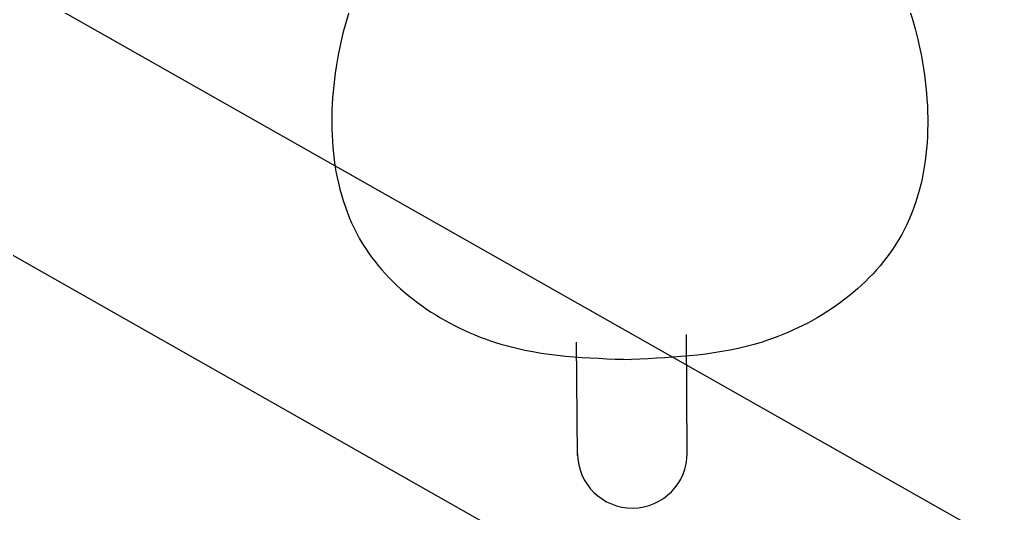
# Model space of a CAD drawing. Header units: metres. Extents: x 324293 to 653279, y 3585589 to 7191434.
# Drawn here: x 334383.781 to 334384.49, y 3600550.285 to 3600550.638 of the extents above; entities that cross this region are included whole.
import ezdxf

# ---------------------------------------------------------------- set-up
doc = ezdxf.new("R2010")
doc.units = ezdxf.units.M
doc.layers.add('Tir bargh', color=10, linetype='Continuous')

# ---------------------------------------------------------------- blocks, each defined once
blk = doc.blocks.new('E')
at = {"layer": 'Tir bargh'}
for p, q in [((0.96012, 5.01545), (-1.09158, 6.20022)), ((-1.14733, 6.16068), (0.89619, 4.97958)), ((0.84475, 5.0414), (0.84475, 5.07155)), ((0.87394, 5.04185), (0.87394, 5.0733))]:
    blk.add_line(p, q, dxfattribs=at)
blk.add_arc((0.85934, 5.04185), 0.01459, 180, 0, dxfattribs=at)
for points in [[(0.83625, 5.21717), (0.82278, 5.20949), (0.79789, 5.19237), (0.77782, 5.14779), (0.78014, 5.09588), (0.82074, 5.06829), (0.84762, 5.06724), (0.85934, 5.06678)], [(0.88243, 5.21717), (0.89591, 5.20949), (0.9208, 5.19237), (0.94086, 5.14779), (0.93854, 5.09588), (0.89794, 5.06829), (0.87106, 5.06724), (0.85934, 5.06678)]]:
    blk.add_open_spline(points, degree=3, knots=[0.28987, 0.28987, 0.28987, 0.28987, 0.908816, 1.521914, 2.211913, 2.829368, 3.306397, 3.306397, 3.306397, 3.306397], dxfattribs=at)
at = {"layer": 'Tir bargh', "invisible_edges": 15}
for points in [[(0.78874, 5.1604, -0.26509), (0.78599, 5.14958, -0.26419), (0.78264, 5.14958, -0.27996), (0.78552, 5.1604, -0.28027)], [(0.78552, 5.1604, -0.28027), (0.78264, 5.14958, -0.27996), (0.78264, 5.14958, -0.29609), (0.78552, 5.1604, -0.29578)], [(0.78552, 5.1604, -0.29578), (0.78264, 5.14958, -0.29609), (0.78599, 5.14958, -0.31186), (0.78874, 5.1604, -0.31096)], [(0.79505, 5.1604, -0.25091), (0.79255, 5.14958, -0.24946), (0.78599, 5.14958, -0.26419), (0.78874, 5.1604, -0.26509)], [(0.78874, 5.1604, -0.31096), (0.78599, 5.14958, -0.31186), (0.79255, 5.14958, -0.32659), (0.79505, 5.1604, -0.32514)], [(0.80418, 5.1604, -0.23835), (0.80202, 5.14958, -0.23642), (0.79255, 5.14958, -0.24946), (0.79505, 5.1604, -0.25091)], [(0.79505, 5.1604, -0.32514), (0.79255, 5.14958, -0.32659), (0.80202, 5.14958, -0.33963), (0.80418, 5.1604, -0.3377)], [(0.81571, 5.1604, -0.22797), (0.81401, 5.14958, -0.22563), (0.80202, 5.14958, -0.23642), (0.80418, 5.1604, -0.23835)], [(0.80418, 5.1604, -0.3377), (0.80202, 5.14958, -0.33963), (0.81401, 5.14958, -0.35042), (0.81571, 5.1604, -0.34808)], [(0.82915, 5.1604, -0.22021), (0.82797, 5.14958, -0.21756), (0.81401, 5.14958, -0.22563), (0.81571, 5.1604, -0.22797)], [(0.81571, 5.1604, -0.34808), (0.81401, 5.14958, -0.35042), (0.82797, 5.14958, -0.35849), (0.82915, 5.1604, -0.35584)], [(0.84391, 5.1604, -0.21541), (0.84331, 5.14958, -0.21258), (0.82797, 5.14958, -0.21756), (0.82915, 5.1604, -0.22021)], [(0.82915, 5.1604, -0.35584), (0.82797, 5.14958, -0.35849), (0.84331, 5.14958, -0.36347), (0.84391, 5.1604, -0.36064)], [(0.85934, 5.1604, -0.21379), (0.85934, 5.14958, -0.2109), (0.84331, 5.14958, -0.21258), (0.84391, 5.1604, -0.21541)], [(0.84391, 5.1604, -0.36064), (0.84331, 5.14958, -0.36347), (0.85934, 5.14958, -0.36515), (0.85934, 5.1604, -0.36226)], [(0.85934, 5.1604, -0.36226), (0.85934, 5.14958, -0.36515), (0.87538, 5.14958, -0.36347), (0.87478, 5.1604, -0.36064)], [(0.87478, 5.1604, -0.21541), (0.87538, 5.14958, -0.21258), (0.85934, 5.14958, -0.2109), (0.85934, 5.1604, -0.21379)], [(0.87478, 5.1604, -0.36064), (0.87538, 5.14958, -0.36347), (0.89071, 5.14958, -0.35849), (0.88954, 5.1604, -0.35584)], [(0.88954, 5.1604, -0.22021), (0.89071, 5.14958, -0.21756), (0.87538, 5.14958, -0.21258), (0.87478, 5.1604, -0.21541)], [(0.88954, 5.1604, -0.35584), (0.89071, 5.14958, -0.35849), (0.90468, 5.14958, -0.35042), (0.90298, 5.1604, -0.34808)], [(0.90298, 5.1604, -0.22797), (0.90468, 5.14958, -0.22563), (0.89071, 5.14958, -0.21756), (0.88954, 5.1604, -0.22021)], [(0.90298, 5.1604, -0.34808), (0.90468, 5.14958, -0.35042), (0.91666, 5.14958, -0.33963), (0.91451, 5.1604, -0.3377)], [(0.91451, 5.1604, -0.23835), (0.91666, 5.14958, -0.23642), (0.90468, 5.14958, -0.22563), (0.90298, 5.1604, -0.22797)], [(0.91451, 5.1604, -0.3377), (0.91666, 5.14958, -0.33963), (0.92614, 5.14958, -0.32659), (0.92363, 5.1604, -0.32514)], [(0.92363, 5.1604, -0.25091), (0.92614, 5.14958, -0.24946), (0.91666, 5.14958, -0.23642), (0.91451, 5.1604, -0.23835)], [(0.92363, 5.1604, -0.32514), (0.92614, 5.14958, -0.32659), (0.9327, 5.14958, -0.31186), (0.92994, 5.1604, -0.31096)], [(0.92994, 5.1604, -0.26509), (0.9327, 5.14958, -0.26419), (0.92614, 5.14958, -0.24946), (0.92363, 5.1604, -0.25091)], [(0.92994, 5.1604, -0.31096), (0.9327, 5.14958, -0.31186), (0.93605, 5.14958, -0.29609), (0.93317, 5.1604, -0.29578)], [(0.93317, 5.1604, -0.28027), (0.93605, 5.14958, -0.27996), (0.9327, 5.14958, -0.26419), (0.92994, 5.1604, -0.26509)], [(0.93317, 5.1604, -0.29578), (0.93605, 5.14958, -0.29609), (0.93605, 5.14958, -0.27996), (0.93317, 5.1604, -0.28027)], [(0.78599, 5.14958, -0.26419), (0.78438, 5.1385, -0.26367), (0.78095, 5.1385, -0.27979), (0.78264, 5.14958, -0.27996)], [(0.78264, 5.14958, -0.27996), (0.78095, 5.1385, -0.27979), (0.78095, 5.1385, -0.29626), (0.78264, 5.14958, -0.29609)], [(0.78264, 5.14958, -0.29609), (0.78095, 5.1385, -0.29626), (0.78438, 5.1385, -0.31238), (0.78599, 5.14958, -0.31186)], [(0.79255, 5.14958, -0.24946), (0.79108, 5.1385, -0.24861), (0.78438, 5.1385, -0.26367), (0.78599, 5.14958, -0.26419)], [(0.78599, 5.14958, -0.31186), (0.78438, 5.1385, -0.31238), (0.79108, 5.1385, -0.32744), (0.79255, 5.14958, -0.32659)], [(0.80202, 5.14958, -0.23642), (0.80077, 5.1385, -0.23528), (0.79108, 5.1385, -0.24861), (0.79255, 5.14958, -0.24946)], [(0.79255, 5.14958, -0.32659), (0.79108, 5.1385, -0.32744), (0.80077, 5.1385, -0.34077), (0.80202, 5.14958, -0.33963)], [(0.81401, 5.14958, -0.22563), (0.81301, 5.1385, -0.22426), (0.80077, 5.1385, -0.23528), (0.80202, 5.14958, -0.23642)], [(0.80202, 5.14958, -0.33963), (0.80077, 5.1385, -0.34077), (0.81301, 5.1385, -0.35179), (0.81401, 5.14958, -0.35042)], [(0.82797, 5.14958, -0.21756), (0.82728, 5.1385, -0.21602), (0.81301, 5.1385, -0.22426), (0.81401, 5.14958, -0.22563)], [(0.81401, 5.14958, -0.35042), (0.81301, 5.1385, -0.35179), (0.82728, 5.1385, -0.36003), (0.82797, 5.14958, -0.35849)], [(0.84331, 5.14958, -0.21258), (0.84295, 5.1385, -0.21092), (0.82728, 5.1385, -0.21602), (0.82797, 5.14958, -0.21756)], [(0.82797, 5.14958, -0.35849), (0.82728, 5.1385, -0.36003), (0.84295, 5.1385, -0.36512), (0.84331, 5.14958, -0.36347)], [(0.85934, 5.14958, -0.2109), (0.85934, 5.1385, -0.2092), (0.84295, 5.1385, -0.21092), (0.84331, 5.14958, -0.21258)], [(0.84331, 5.14958, -0.36347), (0.84295, 5.1385, -0.36512), (0.85934, 5.1385, -0.36685), (0.85934, 5.14958, -0.36515)], [(0.85934, 5.14958, -0.36515), (0.85934, 5.1385, -0.36685), (0.87573, 5.1385, -0.36512), (0.87538, 5.14958, -0.36347)], [(0.87538, 5.14958, -0.21258), (0.87573, 5.1385, -0.21092), (0.85934, 5.1385, -0.2092), (0.85934, 5.14958, -0.2109)], [(0.87538, 5.14958, -0.36347), (0.87573, 5.1385, -0.36512), (0.8914, 5.1385, -0.36003), (0.89071, 5.14958, -0.35849)], [(0.89071, 5.14958, -0.21756), (0.8914, 5.1385, -0.21602), (0.87573, 5.1385, -0.21092), (0.87538, 5.14958, -0.21258)], [(0.89071, 5.14958, -0.35849), (0.8914, 5.1385, -0.36003), (0.90567, 5.1385, -0.35179), (0.90468, 5.14958, -0.35042)], [(0.90468, 5.14958, -0.22563), (0.90567, 5.1385, -0.22426), (0.8914, 5.1385, -0.21602), (0.89071, 5.14958, -0.21756)], [(0.90468, 5.14958, -0.35042), (0.90567, 5.1385, -0.35179), (0.91792, 5.1385, -0.34077), (0.91666, 5.14958, -0.33963)], [(0.91666, 5.14958, -0.23642), (0.91792, 5.1385, -0.23528), (0.90567, 5.1385, -0.22426), (0.90468, 5.14958, -0.22563)], [(0.91666, 5.14958, -0.33963), (0.91792, 5.1385, -0.34077), (0.9276, 5.1385, -0.32744), (0.92614, 5.14958, -0.32659)], [(0.92614, 5.14958, -0.24946), (0.9276, 5.1385, -0.24861), (0.91792, 5.1385, -0.23528), (0.91666, 5.14958, -0.23642)], [(0.92614, 5.14958, -0.32659), (0.9276, 5.1385, -0.32744), (0.93431, 5.1385, -0.31238), (0.9327, 5.14958, -0.31186)], [(0.9327, 5.14958, -0.26419), (0.93431, 5.1385, -0.26367), (0.9276, 5.1385, -0.24861), (0.92614, 5.14958, -0.24946)], [(0.9327, 5.14958, -0.31186), (0.93431, 5.1385, -0.31238), (0.93773, 5.1385, -0.29626), (0.93605, 5.14958, -0.29609)], [(0.93605, 5.14958, -0.27996), (0.93773, 5.1385, -0.27979), (0.93431, 5.1385, -0.26367), (0.9327, 5.14958, -0.26419)], [(0.93605, 5.14958, -0.29609), (0.93773, 5.1385, -0.29626), (0.93773, 5.1385, -0.27979), (0.93605, 5.14958, -0.27996)], [(0.78438, 5.1385, -0.26367), (0.78403, 5.12731, -0.26355), (0.78059, 5.12731, -0.27975), (0.78095, 5.1385, -0.27979)], [(0.78095, 5.1385, -0.27979), (0.78059, 5.12731, -0.27975), (0.78059, 5.12731, -0.2963), (0.78095, 5.1385, -0.29626)], [(0.78095, 5.1385, -0.29626), (0.78059, 5.12731, -0.2963), (0.78403, 5.12731, -0.31249), (0.78438, 5.1385, -0.31238)], [(0.79108, 5.1385, -0.24861), (0.79077, 5.12731, -0.24843), (0.78403, 5.12731, -0.26355), (0.78438, 5.1385, -0.26367)], [(0.78438, 5.1385, -0.31238), (0.78403, 5.12731, -0.31249), (0.79077, 5.12731, -0.32762), (0.79108, 5.1385, -0.32744)], [(0.80077, 5.1385, -0.23528), (0.8005, 5.12731, -0.23504), (0.79077, 5.12731, -0.24843), (0.79108, 5.1385, -0.24861)], [(0.79108, 5.1385, -0.32744), (0.79077, 5.12731, -0.32762), (0.8005, 5.12731, -0.34101), (0.80077, 5.1385, -0.34077)], [(0.81301, 5.1385, -0.22426), (0.8128, 5.12731, -0.22396), (0.8005, 5.12731, -0.23504), (0.80077, 5.1385, -0.23528)], [(0.80077, 5.1385, -0.34077), (0.8005, 5.12731, -0.34101), (0.8128, 5.12731, -0.35209), (0.81301, 5.1385, -0.35179)], [(0.82728, 5.1385, -0.21602), (0.82713, 5.12731, -0.21569), (0.8128, 5.12731, -0.22396), (0.81301, 5.1385, -0.22426)], [(0.81301, 5.1385, -0.35179), (0.8128, 5.12731, -0.35209), (0.82713, 5.12731, -0.36036), (0.82728, 5.1385, -0.36003)], [(0.84295, 5.1385, -0.21092), (0.84288, 5.12731, -0.21057), (0.82713, 5.12731, -0.21569), (0.82728, 5.1385, -0.21602)], [(0.82728, 5.1385, -0.36003), (0.82713, 5.12731, -0.36036), (0.84288, 5.12731, -0.36548), (0.84295, 5.1385, -0.36512)], [(0.85934, 5.1385, -0.2092), (0.85934, 5.12731, -0.20884), (0.84288, 5.12731, -0.21057), (0.84295, 5.1385, -0.21092)], [(0.84295, 5.1385, -0.36512), (0.84288, 5.12731, -0.36548), (0.85934, 5.12731, -0.36721), (0.85934, 5.1385, -0.36685)], [(0.85934, 5.1385, -0.36685), (0.85934, 5.12731, -0.36721), (0.87581, 5.12731, -0.36548), (0.87573, 5.1385, -0.36512)], [(0.87573, 5.1385, -0.21092), (0.87581, 5.12731, -0.21057), (0.85934, 5.12731, -0.20884), (0.85934, 5.1385, -0.2092)], [(0.87573, 5.1385, -0.36512), (0.87581, 5.12731, -0.36548), (0.89155, 5.12731, -0.36036), (0.8914, 5.1385, -0.36003)], [(0.8914, 5.1385, -0.21602), (0.89155, 5.12731, -0.21569), (0.87581, 5.12731, -0.21057), (0.87573, 5.1385, -0.21092)], [(0.8914, 5.1385, -0.36003), (0.89155, 5.12731, -0.36036), (0.90589, 5.12731, -0.35209), (0.90567, 5.1385, -0.35179)], [(0.90567, 5.1385, -0.22426), (0.90589, 5.12731, -0.22396), (0.89155, 5.12731, -0.21569), (0.8914, 5.1385, -0.21602)], [(0.90567, 5.1385, -0.35179), (0.90589, 5.12731, -0.35209), (0.91819, 5.12731, -0.34101), (0.91792, 5.1385, -0.34077)], [(0.91792, 5.1385, -0.23528), (0.91819, 5.12731, -0.23504), (0.90589, 5.12731, -0.22396), (0.90567, 5.1385, -0.22426)], [(0.91792, 5.1385, -0.34077), (0.91819, 5.12731, -0.34101), (0.92792, 5.12731, -0.32762), (0.9276, 5.1385, -0.32744)], [(0.9276, 5.1385, -0.24861), (0.92792, 5.12731, -0.24843), (0.91819, 5.12731, -0.23504), (0.91792, 5.1385, -0.23528)], [(0.9276, 5.1385, -0.32744), (0.92792, 5.12731, -0.32762), (0.93465, 5.12731, -0.31249), (0.93431, 5.1385, -0.31238)], [(0.93431, 5.1385, -0.26367), (0.93465, 5.12731, -0.26355), (0.92792, 5.12731, -0.24843), (0.9276, 5.1385, -0.24861)], [(0.93431, 5.1385, -0.31238), (0.93465, 5.12731, -0.31249), (0.93809, 5.12731, -0.2963), (0.93773, 5.1385, -0.29626)], [(0.93773, 5.1385, -0.27979), (0.93809, 5.12731, -0.27975), (0.93465, 5.12731, -0.26355), (0.93431, 5.1385, -0.26367)], [(0.93773, 5.1385, -0.29626), (0.93809, 5.12731, -0.2963), (0.93809, 5.12731, -0.27975), (0.93773, 5.1385, -0.27979)], [(0.78403, 5.12731, -0.26355), (0.78519, 5.11618, -0.26393), (0.7818, 5.11618, -0.27987), (0.78059, 5.12731, -0.27975)], [(0.78059, 5.12731, -0.27975), (0.7818, 5.11618, -0.27987), (0.7818, 5.11618, -0.29617), (0.78059, 5.12731, -0.2963)], [(0.78059, 5.12731, -0.2963), (0.7818, 5.11618, -0.29617), (0.78519, 5.11618, -0.31212), (0.78403, 5.12731, -0.31249)], [(0.79077, 5.12731, -0.24843), (0.79182, 5.11618, -0.24904), (0.78519, 5.11618, -0.26393), (0.78403, 5.12731, -0.26355)], [(0.78403, 5.12731, -0.31249), (0.78519, 5.11618, -0.31212), (0.79182, 5.11618, -0.32701), (0.79077, 5.12731, -0.32762)], [(0.8005, 5.12731, -0.23504), (0.8014, 5.11618, -0.23585), (0.79182, 5.11618, -0.24904), (0.79077, 5.12731, -0.24843)], [(0.79077, 5.12731, -0.32762), (0.79182, 5.11618, -0.32701), (0.8014, 5.11618, -0.3402), (0.8005, 5.12731, -0.34101)], [(0.8128, 5.12731, -0.22396), (0.81351, 5.11618, -0.22494), (0.8014, 5.11618, -0.23585), (0.8005, 5.12731, -0.23504)], [(0.8005, 5.12731, -0.34101), (0.8014, 5.11618, -0.3402), (0.81351, 5.11618, -0.35111), (0.8128, 5.12731, -0.35209)], [(0.82713, 5.12731, -0.21569), (0.82763, 5.11618, -0.21679), (0.81351, 5.11618, -0.22494), (0.8128, 5.12731, -0.22396)], [(0.8128, 5.12731, -0.35209), (0.81351, 5.11618, -0.35111), (0.82763, 5.11618, -0.35926), (0.82713, 5.12731, -0.36036)], [(0.84288, 5.12731, -0.21057), (0.84313, 5.11618, -0.21176), (0.82763, 5.11618, -0.21679), (0.82713, 5.12731, -0.21569)], [(0.82713, 5.12731, -0.36036), (0.82763, 5.11618, -0.35926), (0.84313, 5.11618, -0.36429), (0.84288, 5.12731, -0.36548)], [(0.85934, 5.12731, -0.20884), (0.85934, 5.11618, -0.21005), (0.84313, 5.11618, -0.21176), (0.84288, 5.12731, -0.21057)], [(0.84288, 5.12731, -0.36548), (0.84313, 5.11618, -0.36429), (0.85934, 5.11618, -0.366), (0.85934, 5.12731, -0.36721)], [(0.85934, 5.12731, -0.36721), (0.85934, 5.11618, -0.366), (0.87555, 5.11618, -0.36429), (0.87581, 5.12731, -0.36548)], [(0.87581, 5.12731, -0.21057), (0.87555, 5.11618, -0.21176), (0.85934, 5.11618, -0.21005), (0.85934, 5.12731, -0.20884)], [(0.87581, 5.12731, -0.36548), (0.87555, 5.11618, -0.36429), (0.89106, 5.11618, -0.35926), (0.89155, 5.12731, -0.36036)], [(0.89155, 5.12731, -0.21569), (0.89106, 5.11618, -0.21679), (0.87555, 5.11618, -0.21176), (0.87581, 5.12731, -0.21057)], [(0.89155, 5.12731, -0.36036), (0.89106, 5.11618, -0.35926), (0.90517, 5.11618, -0.35111), (0.90589, 5.12731, -0.35209)], [(0.90589, 5.12731, -0.22396), (0.90517, 5.11618, -0.22494), (0.89106, 5.11618, -0.21679), (0.89155, 5.12731, -0.21569)], [(0.90589, 5.12731, -0.35209), (0.90517, 5.11618, -0.35111), (0.91729, 5.11618, -0.3402), (0.91819, 5.12731, -0.34101)], [(0.91819, 5.12731, -0.23504), (0.91729, 5.11618, -0.23585), (0.90517, 5.11618, -0.22494), (0.90589, 5.12731, -0.22396)], [(0.91819, 5.12731, -0.34101), (0.91729, 5.11618, -0.3402), (0.92687, 5.11618, -0.32701), (0.92792, 5.12731, -0.32762)], [(0.92792, 5.12731, -0.24843), (0.92687, 5.11618, -0.24904), (0.91729, 5.11618, -0.23585), (0.91819, 5.12731, -0.23504)], [(0.92792, 5.12731, -0.32762), (0.92687, 5.11618, -0.32701), (0.9335, 5.11618, -0.31212), (0.93465, 5.12731, -0.31249)], [(0.93465, 5.12731, -0.26355), (0.9335, 5.11618, -0.26393), (0.92687, 5.11618, -0.24904), (0.92792, 5.12731, -0.24843)], [(0.93465, 5.12731, -0.31249), (0.9335, 5.11618, -0.31212), (0.93689, 5.11618, -0.29617), (0.93809, 5.12731, -0.2963)], [(0.93809, 5.12731, -0.27975), (0.93689, 5.11618, -0.27987), (0.9335, 5.11618, -0.26393), (0.93465, 5.12731, -0.26355)], [(0.93809, 5.12731, -0.2963), (0.93689, 5.11618, -0.29617), (0.93689, 5.11618, -0.27987), (0.93809, 5.12731, -0.27975)], [(0.78519, 5.11618, -0.26393), (0.78814, 5.10543, -0.26489), (0.78488, 5.10543, -0.2802), (0.7818, 5.11618, -0.27987)], [(0.7818, 5.11618, -0.27987), (0.78488, 5.10543, -0.2802), (0.78488, 5.10543, -0.29585), (0.7818, 5.11618, -0.29617)], [(0.7818, 5.11618, -0.29617), (0.78488, 5.10543, -0.29585), (0.78814, 5.10543, -0.31116), (0.78519, 5.11618, -0.31212)], [(0.79182, 5.11618, -0.24904), (0.7945, 5.10543, -0.25059), (0.78814, 5.10543, -0.26489), (0.78519, 5.11618, -0.26393)], [(0.78519, 5.11618, -0.31212), (0.78814, 5.10543, -0.31116), (0.7945, 5.10543, -0.32546), (0.79182, 5.11618, -0.32701)], [(0.8014, 5.11618, -0.23585), (0.8037, 5.10543, -0.23793), (0.7945, 5.10543, -0.25059), (0.79182, 5.11618, -0.24904)], [(0.79182, 5.11618, -0.32701), (0.7945, 5.10543, -0.32546), (0.8037, 5.10543, -0.33812), (0.8014, 5.11618, -0.3402)], [(0.81351, 5.11618, -0.22494), (0.81533, 5.10543, -0.22745), (0.8037, 5.10543, -0.23793), (0.8014, 5.11618, -0.23585)], [(0.8014, 5.11618, -0.3402), (0.8037, 5.10543, -0.33812), (0.81533, 5.10543, -0.3486), (0.81351, 5.11618, -0.35111)], [(0.82763, 5.11618, -0.21679), (0.82889, 5.10543, -0.21963), (0.81533, 5.10543, -0.22745), (0.81351, 5.11618, -0.22494)], [(0.81351, 5.11618, -0.35111), (0.81533, 5.10543, -0.3486), (0.82889, 5.10543, -0.35642), (0.82763, 5.11618, -0.35926)], [(0.84313, 5.11618, -0.21176), (0.84378, 5.10543, -0.21479), (0.82889, 5.10543, -0.21963), (0.82763, 5.11618, -0.21679)], [(0.82763, 5.11618, -0.35926), (0.82889, 5.10543, -0.35642), (0.84378, 5.10543, -0.36126), (0.84313, 5.11618, -0.36429)], [(0.85934, 5.11618, -0.21005), (0.85934, 5.10543, -0.21315), (0.84378, 5.10543, -0.21479), (0.84313, 5.11618, -0.21176)], [(0.84313, 5.11618, -0.36429), (0.84378, 5.10543, -0.36126), (0.85934, 5.10543, -0.3629), (0.85934, 5.11618, -0.366)], [(0.85934, 5.11618, -0.366), (0.85934, 5.10543, -0.3629), (0.87491, 5.10543, -0.36126), (0.87555, 5.11618, -0.36429)], [(0.87555, 5.11618, -0.21176), (0.87491, 5.10543, -0.21479), (0.85934, 5.10543, -0.21315), (0.85934, 5.11618, -0.21005)], [(0.87555, 5.11618, -0.36429), (0.87491, 5.10543, -0.36126), (0.88979, 5.10543, -0.35642), (0.89106, 5.11618, -0.35926)], [(0.89106, 5.11618, -0.21679), (0.88979, 5.10543, -0.21963), (0.87491, 5.10543, -0.21479), (0.87555, 5.11618, -0.21176)], [(0.89106, 5.11618, -0.35926), (0.88979, 5.10543, -0.35642), (0.90335, 5.10543, -0.3486), (0.90517, 5.11618, -0.35111)], [(0.90517, 5.11618, -0.22494), (0.90335, 5.10543, -0.22745), (0.88979, 5.10543, -0.21963), (0.89106, 5.11618, -0.21679)], [(0.90517, 5.11618, -0.35111), (0.90335, 5.10543, -0.3486), (0.91498, 5.10543, -0.33812), (0.91729, 5.11618, -0.3402)], [(0.91729, 5.11618, -0.23585), (0.91498, 5.10543, -0.23793), (0.90335, 5.10543, -0.22745), (0.90517, 5.11618, -0.22494)], [(0.91729, 5.11618, -0.3402), (0.91498, 5.10543, -0.33812), (0.92418, 5.10543, -0.32546), (0.92687, 5.11618, -0.32701)], [(0.92687, 5.11618, -0.24904), (0.92418, 5.10543, -0.25059), (0.91498, 5.10543, -0.23793), (0.91729, 5.11618, -0.23585)], [(0.92687, 5.11618, -0.32701), (0.92418, 5.10543, -0.32546), (0.93055, 5.10543, -0.31116), (0.9335, 5.11618, -0.31212)], [(0.9335, 5.11618, -0.26393), (0.93055, 5.10543, -0.26489), (0.92418, 5.10543, -0.25059), (0.92687, 5.11618, -0.24904)], [(0.9335, 5.11618, -0.31212), (0.93055, 5.10543, -0.31116), (0.9338, 5.10543, -0.29585), (0.93689, 5.11618, -0.29617)], [(0.93689, 5.11618, -0.27987), (0.9338, 5.10543, -0.2802), (0.93055, 5.10543, -0.26489), (0.9335, 5.11618, -0.26393)], [(0.93689, 5.11618, -0.29617), (0.9338, 5.10543, -0.29585), (0.9338, 5.10543, -0.2802), (0.93689, 5.11618, -0.27987)], [(0.78814, 5.10543, -0.26489), (0.79314, 5.09556, -0.26651), (0.79012, 5.09556, -0.28075), (0.78488, 5.10543, -0.2802)], [(0.78488, 5.10543, -0.2802), (0.79012, 5.09556, -0.28075), (0.79012, 5.09556, -0.2953), (0.78488, 5.10543, -0.29585)], [(0.78488, 5.10543, -0.29585), (0.79012, 5.09556, -0.2953), (0.79314, 5.09556, -0.30953), (0.78814, 5.10543, -0.31116)], [(0.7945, 5.10543, -0.25059), (0.79906, 5.09556, -0.25322), (0.79314, 5.09556, -0.26651), (0.78814, 5.10543, -0.26489)], [(0.78814, 5.10543, -0.31116), (0.79314, 5.09556, -0.30953), (0.79906, 5.09556, -0.32283), (0.7945, 5.10543, -0.32546)], [(0.8037, 5.10543, -0.23793), (0.80761, 5.09556, -0.24145), (0.79906, 5.09556, -0.25322), (0.7945, 5.10543, -0.25059)], [(0.7945, 5.10543, -0.32546), (0.79906, 5.09556, -0.32283), (0.80761, 5.09556, -0.3346), (0.8037, 5.10543, -0.33812)], [(0.81533, 5.10543, -0.22745), (0.81843, 5.09556, -0.23171), (0.80761, 5.09556, -0.24145), (0.8037, 5.10543, -0.23793)], [(0.8037, 5.10543, -0.33812), (0.80761, 5.09556, -0.3346), (0.81843, 5.09556, -0.34434), (0.81533, 5.10543, -0.3486)], [(0.82889, 5.10543, -0.21963), (0.83103, 5.09556, -0.22443), (0.81843, 5.09556, -0.23171), (0.81533, 5.10543, -0.22745)], [(0.81533, 5.10543, -0.3486), (0.81843, 5.09556, -0.34434), (0.83103, 5.09556, -0.35161), (0.82889, 5.10543, -0.35642)], [(0.84378, 5.10543, -0.21479), (0.84487, 5.09556, -0.21994), (0.83103, 5.09556, -0.22443), (0.82889, 5.10543, -0.21963)], [(0.82889, 5.10543, -0.35642), (0.83103, 5.09556, -0.35161), (0.84487, 5.09556, -0.35611), (0.84378, 5.10543, -0.36126)], [(0.85934, 5.10543, -0.21315), (0.85934, 5.09556, -0.21842), (0.84487, 5.09556, -0.21994), (0.84378, 5.10543, -0.21479)], [(0.84378, 5.10543, -0.36126), (0.84487, 5.09556, -0.35611), (0.85934, 5.09556, -0.35763), (0.85934, 5.10543, -0.3629)], [(0.85934, 5.10543, -0.3629), (0.85934, 5.09556, -0.35763), (0.87381, 5.09556, -0.35611), (0.87491, 5.10543, -0.36126)], [(0.87491, 5.10543, -0.21479), (0.87381, 5.09556, -0.21994), (0.85934, 5.09556, -0.21842), (0.85934, 5.10543, -0.21315)], [(0.87491, 5.10543, -0.36126), (0.87381, 5.09556, -0.35611), (0.88765, 5.09556, -0.35161), (0.88979, 5.10543, -0.35642)], [(0.88979, 5.10543, -0.21963), (0.88765, 5.09556, -0.22443), (0.87381, 5.09556, -0.21994), (0.87491, 5.10543, -0.21479)], [(0.88979, 5.10543, -0.35642), (0.88765, 5.09556, -0.35161), (0.90026, 5.09556, -0.34434), (0.90335, 5.10543, -0.3486)], [(0.90335, 5.10543, -0.22745), (0.90026, 5.09556, -0.23171), (0.88765, 5.09556, -0.22443), (0.88979, 5.10543, -0.21963)], [(0.90335, 5.10543, -0.3486), (0.90026, 5.09556, -0.34434), (0.91107, 5.09556, -0.3346), (0.91498, 5.10543, -0.33812)], [(0.91498, 5.10543, -0.23793), (0.91107, 5.09556, -0.24145), (0.90026, 5.09556, -0.23171), (0.90335, 5.10543, -0.22745)], [(0.91498, 5.10543, -0.33812), (0.91107, 5.09556, -0.3346), (0.91962, 5.09556, -0.32283), (0.92418, 5.10543, -0.32546)], [(0.92418, 5.10543, -0.25059), (0.91962, 5.09556, -0.25322), (0.91107, 5.09556, -0.24145), (0.91498, 5.10543, -0.23793)], [(0.92418, 5.10543, -0.32546), (0.91962, 5.09556, -0.32283), (0.92554, 5.09556, -0.30953), (0.93055, 5.10543, -0.31116)], [(0.93055, 5.10543, -0.26489), (0.92554, 5.09556, -0.26651), (0.91962, 5.09556, -0.25322), (0.92418, 5.10543, -0.25059)], [(0.93055, 5.10543, -0.31116), (0.92554, 5.09556, -0.30953), (0.92857, 5.09556, -0.2953), (0.9338, 5.10543, -0.29585)], [(0.9338, 5.10543, -0.2802), (0.92857, 5.09556, -0.28075), (0.92554, 5.09556, -0.26651), (0.93055, 5.10543, -0.26489)], [(0.9338, 5.10543, -0.29585), (0.92857, 5.09556, -0.2953), (0.92857, 5.09556, -0.28075), (0.9338, 5.10543, -0.2802)], [(0.79314, 5.09556, -0.26651), (0.80007, 5.08707, -0.26877), (0.79736, 5.08707, -0.28151), (0.79012, 5.09556, -0.28075)], [(0.79012, 5.09556, -0.28075), (0.79736, 5.08707, -0.28151), (0.79736, 5.08707, -0.29454), (0.79012, 5.09556, -0.2953)], [(0.79012, 5.09556, -0.2953), (0.79736, 5.08707, -0.29454), (0.80007, 5.08707, -0.30728), (0.79314, 5.09556, -0.30953)], [(0.79906, 5.09556, -0.25322), (0.80537, 5.08707, -0.25686), (0.80007, 5.08707, -0.26877), (0.79314, 5.09556, -0.26651)], [(0.79314, 5.09556, -0.30953), (0.80007, 5.08707, -0.30728), (0.80537, 5.08707, -0.31919), (0.79906, 5.09556, -0.32283)], [(0.80761, 5.09556, -0.24145), (0.81303, 5.08707, -0.24632), (0.80537, 5.08707, -0.25686), (0.79906, 5.09556, -0.25322)], [(0.79906, 5.09556, -0.32283), (0.80537, 5.08707, -0.31919), (0.81303, 5.08707, -0.32973), (0.80761, 5.09556, -0.3346)], [(0.81843, 5.09556, -0.23171), (0.82271, 5.08707, -0.2376), (0.81303, 5.08707, -0.24632), (0.80761, 5.09556, -0.24145)], [(0.80761, 5.09556, -0.3346), (0.81303, 5.08707, -0.32973), (0.82271, 5.08707, -0.33845), (0.81843, 5.09556, -0.34434)], [(0.83103, 5.09556, -0.22443), (0.83399, 5.08707, -0.23109), (0.82271, 5.08707, -0.2376), (0.81843, 5.09556, -0.23171)], [(0.81843, 5.09556, -0.34434), (0.82271, 5.08707, -0.33845), (0.83399, 5.08707, -0.34496), (0.83103, 5.09556, -0.35161)], [(0.84487, 5.09556, -0.21994), (0.84638, 5.08707, -0.22706), (0.83399, 5.08707, -0.23109), (0.83103, 5.09556, -0.22443)], [(0.83103, 5.09556, -0.35161), (0.83399, 5.08707, -0.34496), (0.84638, 5.08707, -0.34899), (0.84487, 5.09556, -0.35611)], [(0.85934, 5.09556, -0.21842), (0.85934, 5.08707, -0.2257), (0.84638, 5.08707, -0.22706), (0.84487, 5.09556, -0.21994)], [(0.84487, 5.09556, -0.35611), (0.84638, 5.08707, -0.34899), (0.85934, 5.08707, -0.35035), (0.85934, 5.09556, -0.35763)], [(0.85934, 5.09556, -0.35763), (0.85934, 5.08707, -0.35035), (0.8723, 5.08707, -0.34899), (0.87381, 5.09556, -0.35611)], [(0.87381, 5.09556, -0.21994), (0.8723, 5.08707, -0.22706), (0.85934, 5.08707, -0.2257), (0.85934, 5.09556, -0.21842)], [(0.87381, 5.09556, -0.35611), (0.8723, 5.08707, -0.34899), (0.88469, 5.08707, -0.34496), (0.88765, 5.09556, -0.35161)], [(0.88765, 5.09556, -0.22443), (0.88469, 5.08707, -0.23109), (0.8723, 5.08707, -0.22706), (0.87381, 5.09556, -0.21994)], [(0.88765, 5.09556, -0.35161), (0.88469, 5.08707, -0.34496), (0.89598, 5.08707, -0.33845), (0.90026, 5.09556, -0.34434)], [(0.90026, 5.09556, -0.23171), (0.89598, 5.08707, -0.2376), (0.88469, 5.08707, -0.23109), (0.88765, 5.09556, -0.22443)], [(0.90026, 5.09556, -0.34434), (0.89598, 5.08707, -0.33845), (0.90566, 5.08707, -0.32973), (0.91107, 5.09556, -0.3346)], [(0.91107, 5.09556, -0.24145), (0.90566, 5.08707, -0.24632), (0.89598, 5.08707, -0.2376), (0.90026, 5.09556, -0.23171)], [(0.91107, 5.09556, -0.3346), (0.90566, 5.08707, -0.32973), (0.91332, 5.08707, -0.31919), (0.91962, 5.09556, -0.32283)], [(0.91962, 5.09556, -0.25322), (0.91332, 5.08707, -0.25686), (0.90566, 5.08707, -0.24632), (0.91107, 5.09556, -0.24145)], [(0.91962, 5.09556, -0.32283), (0.91332, 5.08707, -0.31919), (0.91862, 5.08707, -0.30728), (0.92554, 5.09556, -0.30953)], [(0.92554, 5.09556, -0.26651), (0.91862, 5.08707, -0.26877), (0.91332, 5.08707, -0.25686), (0.91962, 5.09556, -0.25322)], [(0.92554, 5.09556, -0.30953), (0.91862, 5.08707, -0.30728), (0.92133, 5.08707, -0.29454), (0.92857, 5.09556, -0.2953)], [(0.92857, 5.09556, -0.28075), (0.92133, 5.08707, -0.28151), (0.91862, 5.08707, -0.26877), (0.92554, 5.09556, -0.26651)], [(0.92857, 5.09556, -0.2953), (0.92133, 5.08707, -0.29454), (0.92133, 5.08707, -0.28151), (0.92857, 5.09556, -0.28075)], [(0.80007, 5.08707, -0.26877), (0.80838, 5.08008, -0.27147), (0.80606, 5.08008, -0.28242), (0.79736, 5.08707, -0.28151)], [(0.79736, 5.08707, -0.28151), (0.80606, 5.08008, -0.28242), (0.80606, 5.08008, -0.29363), (0.79736, 5.08707, -0.29454)], [(0.79736, 5.08707, -0.29454), (0.80606, 5.08008, -0.29363), (0.80838, 5.08008, -0.30458), (0.80007, 5.08707, -0.30728)], [(0.80537, 5.08707, -0.25686), (0.81294, 5.08008, -0.26123), (0.80838, 5.08008, -0.27147), (0.80007, 5.08707, -0.26877)], [(0.80007, 5.08707, -0.30728), (0.80838, 5.08008, -0.30458), (0.81294, 5.08008, -0.31481), (0.80537, 5.08707, -0.31919)], [(0.81303, 5.08707, -0.24632), (0.81952, 5.08008, -0.25217), (0.81294, 5.08008, -0.26123), (0.80537, 5.08707, -0.25686)], [(0.80537, 5.08707, -0.31919), (0.81294, 5.08008, -0.31481), (0.81952, 5.08008, -0.32388), (0.81303, 5.08707, -0.32973)], [(0.82271, 5.08707, -0.2376), (0.82785, 5.08008, -0.24468), (0.81952, 5.08008, -0.25217), (0.81303, 5.08707, -0.24632)], [(0.81303, 5.08707, -0.32973), (0.81952, 5.08008, -0.32388), (0.82785, 5.08008, -0.33137), (0.82271, 5.08707, -0.33845)], [(0.83399, 5.08707, -0.23109), (0.83755, 5.08008, -0.23908), (0.82785, 5.08008, -0.24468), (0.82271, 5.08707, -0.2376)], [(0.82271, 5.08707, -0.33845), (0.82785, 5.08008, -0.33137), (0.83755, 5.08008, -0.33697), (0.83399, 5.08707, -0.34496)], [(0.84638, 5.08707, -0.22706), (0.8482, 5.08008, -0.23562), (0.83755, 5.08008, -0.23908), (0.83399, 5.08707, -0.23109)], [(0.83399, 5.08707, -0.34496), (0.83755, 5.08008, -0.33697), (0.8482, 5.08008, -0.34043), (0.84638, 5.08707, -0.34899)], [(0.85934, 5.08707, -0.2257), (0.85934, 5.08008, -0.23445), (0.8482, 5.08008, -0.23562), (0.84638, 5.08707, -0.22706)], [(0.84638, 5.08707, -0.34899), (0.8482, 5.08008, -0.34043), (0.85934, 5.08008, -0.3416), (0.85934, 5.08707, -0.35035)], [(0.85934, 5.08707, -0.35035), (0.85934, 5.08008, -0.3416), (0.87048, 5.08008, -0.34043), (0.8723, 5.08707, -0.34899)], [(0.8723, 5.08707, -0.22706), (0.87048, 5.08008, -0.23562), (0.85934, 5.08008, -0.23445), (0.85934, 5.08707, -0.2257)], [(0.8723, 5.08707, -0.34899), (0.87048, 5.08008, -0.34043), (0.88113, 5.08008, -0.33697), (0.88469, 5.08707, -0.34496)], [(0.88469, 5.08707, -0.23109), (0.88113, 5.08008, -0.23908), (0.87048, 5.08008, -0.23562), (0.8723, 5.08707, -0.22706)], [(0.88469, 5.08707, -0.34496), (0.88113, 5.08008, -0.33697), (0.89084, 5.08008, -0.33137), (0.89598, 5.08707, -0.33845)], [(0.89598, 5.08707, -0.2376), (0.89084, 5.08008, -0.24468), (0.88113, 5.08008, -0.23908), (0.88469, 5.08707, -0.23109)], [(0.89598, 5.08707, -0.33845), (0.89084, 5.08008, -0.33137), (0.89916, 5.08008, -0.32388), (0.90566, 5.08707, -0.32973)], [(0.90566, 5.08707, -0.24632), (0.89916, 5.08008, -0.25217), (0.89084, 5.08008, -0.24468), (0.89598, 5.08707, -0.2376)], [(0.90566, 5.08707, -0.32973), (0.89916, 5.08008, -0.32388), (0.90574, 5.08008, -0.31481), (0.91332, 5.08707, -0.31919)], [(0.91332, 5.08707, -0.25686), (0.90574, 5.08008, -0.26123), (0.89916, 5.08008, -0.25217), (0.90566, 5.08707, -0.24632)], [(0.91332, 5.08707, -0.31919), (0.90574, 5.08008, -0.31481), (0.9103, 5.08008, -0.30458), (0.91862, 5.08707, -0.30728)], [(0.91862, 5.08707, -0.26877), (0.9103, 5.08008, -0.27147), (0.90574, 5.08008, -0.26123), (0.91332, 5.08707, -0.25686)], [(0.91862, 5.08707, -0.30728), (0.9103, 5.08008, -0.30458), (0.91263, 5.08008, -0.29363), (0.92133, 5.08707, -0.29454)], [(0.92133, 5.08707, -0.28151), (0.91263, 5.08008, -0.28242), (0.9103, 5.08008, -0.27147), (0.91862, 5.08707, -0.26877)], [(0.92133, 5.08707, -0.29454), (0.91263, 5.08008, -0.29363), (0.91263, 5.08008, -0.28242), (0.92133, 5.08707, -0.28151)], [(0.80838, 5.08008, -0.27147), (0.81768, 5.07462, -0.27449), (0.81578, 5.07462, -0.28345), (0.80606, 5.08008, -0.28242)], [(0.80606, 5.08008, -0.28242), (0.81578, 5.07462, -0.28345), (0.81578, 5.07462, -0.2926), (0.80606, 5.08008, -0.29363)], [(0.80606, 5.08008, -0.29363), (0.81578, 5.07462, -0.2926), (0.81768, 5.07462, -0.30156), (0.80838, 5.08008, -0.30458)], [(0.81294, 5.08008, -0.26123), (0.82141, 5.07462, -0.26612), (0.81768, 5.07462, -0.27449), (0.80838, 5.08008, -0.27147)], [(0.80838, 5.08008, -0.30458), (0.81768, 5.07462, -0.30156), (0.82141, 5.07462, -0.30993), (0.81294, 5.08008, -0.31481)], [(0.81952, 5.08008, -0.25217), (0.82679, 5.07462, -0.25871), (0.82141, 5.07462, -0.26612), (0.81294, 5.08008, -0.26123)], [(0.81294, 5.08008, -0.31481), (0.82141, 5.07462, -0.30993), (0.82679, 5.07462, -0.31734), (0.81952, 5.08008, -0.32388)], [(0.82785, 5.08008, -0.24468), (0.83359, 5.07462, -0.25259), (0.82679, 5.07462, -0.25871), (0.81952, 5.08008, -0.25217)], [(0.81952, 5.08008, -0.32388), (0.82679, 5.07462, -0.31734), (0.83359, 5.07462, -0.32346), (0.82785, 5.08008, -0.33137)], [(0.83755, 5.08008, -0.23908), (0.84152, 5.07462, -0.24801), (0.83359, 5.07462, -0.25259), (0.82785, 5.08008, -0.24468)], [(0.82785, 5.08008, -0.33137), (0.83359, 5.07462, -0.32346), (0.84152, 5.07462, -0.32804), (0.83755, 5.08008, -0.33697)], [(0.8482, 5.08008, -0.23562), (0.85023, 5.07462, -0.24518), (0.84152, 5.07462, -0.24801), (0.83755, 5.08008, -0.23908)], [(0.83755, 5.08008, -0.33697), (0.84152, 5.07462, -0.32804), (0.85023, 5.07462, -0.33087), (0.8482, 5.08008, -0.34043)], [(0.85934, 5.08008, -0.23445), (0.85934, 5.07462, -0.24422), (0.85023, 5.07462, -0.24518), (0.8482, 5.08008, -0.23562)], [(0.8482, 5.08008, -0.34043), (0.85023, 5.07462, -0.33087), (0.85934, 5.07462, -0.33183), (0.85934, 5.08008, -0.3416)], [(0.85934, 5.08008, -0.3416), (0.85934, 5.07462, -0.33183), (0.86845, 5.07462, -0.33087), (0.87048, 5.08008, -0.34043)], [(0.87048, 5.08008, -0.23562), (0.86845, 5.07462, -0.24518), (0.85934, 5.07462, -0.24422), (0.85934, 5.08008, -0.23445)], [(0.87048, 5.08008, -0.34043), (0.86845, 5.07462, -0.33087), (0.87716, 5.07462, -0.32804), (0.88113, 5.08008, -0.33697)], [(0.88113, 5.08008, -0.23908), (0.87716, 5.07462, -0.24801), (0.86845, 5.07462, -0.24518), (0.87048, 5.08008, -0.23562)], [(0.88113, 5.08008, -0.33697), (0.87716, 5.07462, -0.32804), (0.88509, 5.07462, -0.32346), (0.89084, 5.08008, -0.33137)], [(0.89084, 5.08008, -0.24468), (0.88509, 5.07462, -0.25259), (0.87716, 5.07462, -0.24801), (0.88113, 5.08008, -0.23908)], [(0.89084, 5.08008, -0.33137), (0.88509, 5.07462, -0.32346), (0.8919, 5.07462, -0.31734), (0.89916, 5.08008, -0.32388)], [(0.89916, 5.08008, -0.25217), (0.8919, 5.07462, -0.25871), (0.88509, 5.07462, -0.25259), (0.89084, 5.08008, -0.24468)], [(0.89916, 5.08008, -0.32388), (0.8919, 5.07462, -0.31734), (0.89728, 5.07462, -0.30993), (0.90574, 5.08008, -0.31481)], [(0.90574, 5.08008, -0.26123), (0.89728, 5.07462, -0.26612), (0.8919, 5.07462, -0.25871), (0.89916, 5.08008, -0.25217)], [(0.90574, 5.08008, -0.31481), (0.89728, 5.07462, -0.30993), (0.901, 5.07462, -0.30156), (0.9103, 5.08008, -0.30458)], [(0.9103, 5.08008, -0.27147), (0.901, 5.07462, -0.27449), (0.89728, 5.07462, -0.26612), (0.90574, 5.08008, -0.26123)], [(0.9103, 5.08008, -0.30458), (0.901, 5.07462, -0.30156), (0.90291, 5.07462, -0.2926), (0.91263, 5.08008, -0.29363)], [(0.91263, 5.08008, -0.28242), (0.90291, 5.07462, -0.28345), (0.901, 5.07462, -0.27449), (0.9103, 5.08008, -0.27147)], [(0.91263, 5.08008, -0.29363), (0.90291, 5.07462, -0.2926), (0.90291, 5.07462, -0.28345), (0.91263, 5.08008, -0.28242)], [(0.81768, 5.07462, -0.27449), (0.82767, 5.07074, -0.27773), (0.82622, 5.07074, -0.28454), (0.81578, 5.07462, -0.28345)], [(0.81578, 5.07462, -0.28345), (0.82622, 5.07074, -0.28454), (0.82622, 5.07074, -0.29151), (0.81578, 5.07462, -0.2926)], [(0.81578, 5.07462, -0.2926), (0.82622, 5.07074, -0.29151), (0.82767, 5.07074, -0.29832), (0.81768, 5.07462, -0.30156)], [(0.82141, 5.07462, -0.26612), (0.8305, 5.07074, -0.27137), (0.82767, 5.07074, -0.27773), (0.81768, 5.07462, -0.27449)], [(0.81768, 5.07462, -0.30156), (0.82767, 5.07074, -0.29832), (0.8305, 5.07074, -0.30468), (0.82141, 5.07462, -0.30993)], [(0.82679, 5.07462, -0.25871), (0.83459, 5.07074, -0.26574), (0.8305, 5.07074, -0.27137), (0.82141, 5.07462, -0.26612)], [(0.82141, 5.07462, -0.30993), (0.8305, 5.07074, -0.30468), (0.83459, 5.07074, -0.31031), (0.82679, 5.07462, -0.31734)], [(0.83359, 5.07462, -0.25259), (0.83977, 5.07074, -0.26108), (0.83459, 5.07074, -0.26574), (0.82679, 5.07462, -0.25871)], [(0.82679, 5.07462, -0.31734), (0.83459, 5.07074, -0.31031), (0.83977, 5.07074, -0.31497), (0.83359, 5.07462, -0.32346)], [(0.84152, 5.07462, -0.24801), (0.8458, 5.07074, -0.2576), (0.83977, 5.07074, -0.26108), (0.83359, 5.07462, -0.25259)], [(0.83359, 5.07462, -0.32346), (0.83977, 5.07074, -0.31497), (0.8458, 5.07074, -0.31845), (0.84152, 5.07462, -0.32804)], [(0.85023, 5.07462, -0.24518), (0.85242, 5.07074, -0.25545), (0.8458, 5.07074, -0.2576), (0.84152, 5.07462, -0.24801)], [(0.84152, 5.07462, -0.32804), (0.8458, 5.07074, -0.31845), (0.85242, 5.07074, -0.3206), (0.85023, 5.07462, -0.33087)], [(0.85934, 5.07462, -0.24422), (0.85934, 5.07074, -0.25472), (0.85242, 5.07074, -0.25545), (0.85023, 5.07462, -0.24518)], [(0.85023, 5.07462, -0.33087), (0.85242, 5.07074, -0.3206), (0.85934, 5.07074, -0.32133), (0.85934, 5.07462, -0.33183)], [(0.85934, 5.07462, -0.33183), (0.85934, 5.07074, -0.32133), (0.86627, 5.07074, -0.3206), (0.86845, 5.07462, -0.33087)], [(0.86845, 5.07462, -0.24518), (0.86627, 5.07074, -0.25545), (0.85934, 5.07074, -0.25472), (0.85934, 5.07462, -0.24422)], [(0.86845, 5.07462, -0.33087), (0.86627, 5.07074, -0.3206), (0.87289, 5.07074, -0.31845), (0.87716, 5.07462, -0.32804)], [(0.87716, 5.07462, -0.24801), (0.87289, 5.07074, -0.2576), (0.86627, 5.07074, -0.25545), (0.86845, 5.07462, -0.24518)], [(0.87716, 5.07462, -0.32804), (0.87289, 5.07074, -0.31845), (0.87892, 5.07074, -0.31497), (0.88509, 5.07462, -0.32346)], [(0.88509, 5.07462, -0.25259), (0.87892, 5.07074, -0.26108), (0.87289, 5.07074, -0.2576), (0.87716, 5.07462, -0.24801)], [(0.88509, 5.07462, -0.32346), (0.87892, 5.07074, -0.31497), (0.88409, 5.07074, -0.31031), (0.8919, 5.07462, -0.31734)], [(0.8919, 5.07462, -0.25871), (0.88409, 5.07074, -0.26574), (0.87892, 5.07074, -0.26108), (0.88509, 5.07462, -0.25259)], [(0.8919, 5.07462, -0.31734), (0.88409, 5.07074, -0.31031), (0.88818, 5.07074, -0.30468), (0.89728, 5.07462, -0.30993)], [(0.89728, 5.07462, -0.26612), (0.88818, 5.07074, -0.27137), (0.88409, 5.07074, -0.26574), (0.8919, 5.07462, -0.25871)], [(0.89728, 5.07462, -0.30993), (0.88818, 5.07074, -0.30468), (0.89102, 5.07074, -0.29832), (0.901, 5.07462, -0.30156)], [(0.901, 5.07462, -0.27449), (0.89102, 5.07074, -0.27773), (0.88818, 5.07074, -0.27137), (0.89728, 5.07462, -0.26612)], [(0.901, 5.07462, -0.30156), (0.89102, 5.07074, -0.29832), (0.89246, 5.07074, -0.29151), (0.90291, 5.07462, -0.2926)], [(0.90291, 5.07462, -0.28345), (0.89246, 5.07074, -0.28454), (0.89102, 5.07074, -0.27773), (0.901, 5.07462, -0.27449)], [(0.90291, 5.07462, -0.2926), (0.89246, 5.07074, -0.29151), (0.89246, 5.07074, -0.28454), (0.90291, 5.07462, -0.28345)], [(0.82767, 5.07074, -0.27773), (0.83809, 5.06844, -0.28112), (0.83712, 5.06844, -0.28569), (0.82622, 5.07074, -0.28454)], [(0.82622, 5.07074, -0.28454), (0.83712, 5.06844, -0.28569), (0.83712, 5.06844, -0.29036), (0.82622, 5.07074, -0.29151)], [(0.82622, 5.07074, -0.29151), (0.83712, 5.06844, -0.29036), (0.83809, 5.06844, -0.29493), (0.82767, 5.07074, -0.29832)], [(0.8305, 5.07074, -0.27137), (0.83999, 5.06844, -0.27685), (0.83809, 5.06844, -0.28112), (0.82767, 5.07074, -0.27773)], [(0.82767, 5.07074, -0.29832), (0.83809, 5.06844, -0.29493), (0.83999, 5.06844, -0.2992), (0.8305, 5.07074, -0.30468)], [(0.83459, 5.07074, -0.26574), (0.84274, 5.06844, -0.27308), (0.83999, 5.06844, -0.27685), (0.8305, 5.07074, -0.27137)], [(0.8305, 5.07074, -0.30468), (0.83999, 5.06844, -0.2992), (0.84274, 5.06844, -0.30297), (0.83459, 5.07074, -0.31031)], [(0.83977, 5.07074, -0.26108), (0.84621, 5.06844, -0.26995), (0.84274, 5.06844, -0.27308), (0.83459, 5.07074, -0.26574)], [(0.83459, 5.07074, -0.31031), (0.84274, 5.06844, -0.30297), (0.84621, 5.06844, -0.3061), (0.83977, 5.07074, -0.31497)], [(0.8458, 5.07074, -0.2576), (0.85025, 5.06844, -0.26761), (0.84621, 5.06844, -0.26995), (0.83977, 5.07074, -0.26108)], [(0.83977, 5.07074, -0.31497), (0.84621, 5.06844, -0.3061), (0.85025, 5.06844, -0.30843), (0.8458, 5.07074, -0.31845)], [(0.85242, 5.07074, -0.25545), (0.8547, 5.06844, -0.26617), (0.85025, 5.06844, -0.26761), (0.8458, 5.07074, -0.2576)], [(0.8458, 5.07074, -0.31845), (0.85025, 5.06844, -0.30843), (0.8547, 5.06844, -0.30988), (0.85242, 5.07074, -0.3206)], [(0.85934, 5.07074, -0.25472), (0.85934, 5.06844, -0.26568), (0.8547, 5.06844, -0.26617), (0.85242, 5.07074, -0.25545)], [(0.85242, 5.07074, -0.3206), (0.8547, 5.06844, -0.30988), (0.85934, 5.06844, -0.31037), (0.85934, 5.07074, -0.32133)], [(0.85934, 5.07074, -0.32133), (0.85934, 5.06844, -0.31037), (0.86399, 5.06844, -0.30988), (0.86627, 5.07074, -0.3206)], [(0.86627, 5.07074, -0.25545), (0.86399, 5.06844, -0.26617), (0.85934, 5.06844, -0.26568), (0.85934, 5.07074, -0.25472)], [(0.86627, 5.07074, -0.3206), (0.86399, 5.06844, -0.30988), (0.86843, 5.06844, -0.30843), (0.87289, 5.07074, -0.31845)], [(0.87289, 5.07074, -0.2576), (0.86843, 5.06844, -0.26761), (0.86399, 5.06844, -0.26617), (0.86627, 5.07074, -0.25545)], [(0.87289, 5.07074, -0.31845), (0.86843, 5.06844, -0.30843), (0.87247, 5.06844, -0.3061), (0.87892, 5.07074, -0.31497)], [(0.87892, 5.07074, -0.26108), (0.87247, 5.06844, -0.26995), (0.86843, 5.06844, -0.26761), (0.87289, 5.07074, -0.2576)], [(0.87892, 5.07074, -0.31497), (0.87247, 5.06844, -0.3061), (0.87595, 5.06844, -0.30297), (0.88409, 5.07074, -0.31031)], [(0.88409, 5.07074, -0.26574), (0.87595, 5.06844, -0.27308), (0.87247, 5.06844, -0.26995), (0.87892, 5.07074, -0.26108)], [(0.88409, 5.07074, -0.31031), (0.87595, 5.06844, -0.30297), (0.87869, 5.06844, -0.2992), (0.88818, 5.07074, -0.30468)], [(0.88818, 5.07074, -0.27137), (0.87869, 5.06844, -0.27685), (0.87595, 5.06844, -0.27308), (0.88409, 5.07074, -0.26574)], [(0.88818, 5.07074, -0.30468), (0.87869, 5.06844, -0.2992), (0.88059, 5.06844, -0.29493), (0.89102, 5.07074, -0.29832)], [(0.89102, 5.07074, -0.27773), (0.88059, 5.06844, -0.28112), (0.87869, 5.06844, -0.27685), (0.88818, 5.07074, -0.27137)], [(0.89102, 5.07074, -0.29832), (0.88059, 5.06844, -0.29493), (0.88156, 5.06844, -0.29036), (0.89246, 5.07074, -0.29151)], [(0.89246, 5.07074, -0.28454), (0.88156, 5.06844, -0.28569), (0.88059, 5.06844, -0.28112), (0.89102, 5.07074, -0.27773)], [(0.89246, 5.07074, -0.29151), (0.88156, 5.06844, -0.29036), (0.88156, 5.06844, -0.28569), (0.89246, 5.07074, -0.28454)], [(0.83809, 5.06844, -0.28112), (0.8487, 5.06732, -0.28457), (0.84821, 5.06732, -0.28685), (0.83712, 5.06844, -0.28569)], [(0.83712, 5.06844, -0.28569), (0.84821, 5.06732, -0.28685), (0.84821, 5.06732, -0.28919), (0.83712, 5.06844, -0.29036)], [(0.83712, 5.06844, -0.29036), (0.84821, 5.06732, -0.28919), (0.8487, 5.06732, -0.29148), (0.83809, 5.06844, -0.29493)], [(0.83999, 5.06844, -0.27685), (0.84965, 5.06732, -0.28243), (0.8487, 5.06732, -0.28457), (0.83809, 5.06844, -0.28112)], [(0.83809, 5.06844, -0.29493), (0.8487, 5.06732, -0.29148), (0.84965, 5.06732, -0.29362), (0.83999, 5.06844, -0.2992)], [(0.84274, 5.06844, -0.27308), (0.85102, 5.06732, -0.28053), (0.84965, 5.06732, -0.28243), (0.83999, 5.06844, -0.27685)], [(0.83999, 5.06844, -0.2992), (0.84965, 5.06732, -0.29362), (0.85102, 5.06732, -0.29551), (0.84274, 5.06844, -0.30297)], [(0.84621, 5.06844, -0.26995), (0.85276, 5.06732, -0.27897), (0.85102, 5.06732, -0.28053), (0.84274, 5.06844, -0.27308)], [(0.84274, 5.06844, -0.30297), (0.85102, 5.06732, -0.29551), (0.85276, 5.06732, -0.29708), (0.84621, 5.06844, -0.3061)], [(0.85025, 5.06844, -0.26761), (0.85479, 5.06732, -0.2778), (0.85276, 5.06732, -0.27897), (0.84621, 5.06844, -0.26995)], [(0.84621, 5.06844, -0.3061), (0.85276, 5.06732, -0.29708), (0.85479, 5.06732, -0.29825), (0.85025, 5.06844, -0.30843)], [(0.8547, 5.06844, -0.26617), (0.85701, 5.06732, -0.27708), (0.85479, 5.06732, -0.2778), (0.85025, 5.06844, -0.26761)], [(0.85025, 5.06844, -0.30843), (0.85479, 5.06732, -0.29825), (0.85701, 5.06732, -0.29897), (0.8547, 5.06844, -0.30988)], [(0.85934, 5.06844, -0.26568), (0.85934, 5.06732, -0.27683), (0.85701, 5.06732, -0.27708), (0.8547, 5.06844, -0.26617)], [(0.8547, 5.06844, -0.30988), (0.85701, 5.06732, -0.29897), (0.85934, 5.06732, -0.29922), (0.85934, 5.06844, -0.31037)], [(0.85934, 5.06844, -0.31037), (0.85934, 5.06732, -0.29922), (0.86167, 5.06732, -0.29897), (0.86399, 5.06844, -0.30988)], [(0.86399, 5.06844, -0.26617), (0.86167, 5.06732, -0.27708), (0.85934, 5.06732, -0.27683), (0.85934, 5.06844, -0.26568)], [(0.86399, 5.06844, -0.30988), (0.86167, 5.06732, -0.29897), (0.8639, 5.06732, -0.29825), (0.86843, 5.06844, -0.30843)], [(0.86843, 5.06844, -0.26761), (0.8639, 5.06732, -0.2778), (0.86167, 5.06732, -0.27708), (0.86399, 5.06844, -0.26617)], [(0.86843, 5.06844, -0.30843), (0.8639, 5.06732, -0.29825), (0.86592, 5.06732, -0.29708), (0.87247, 5.06844, -0.3061)], [(0.87247, 5.06844, -0.26995), (0.86592, 5.06732, -0.27897), (0.8639, 5.06732, -0.2778), (0.86843, 5.06844, -0.26761)], [(0.87247, 5.06844, -0.3061), (0.86592, 5.06732, -0.29708), (0.86766, 5.06732, -0.29551), (0.87595, 5.06844, -0.30297)], [(0.87595, 5.06844, -0.27308), (0.86766, 5.06732, -0.28053), (0.86592, 5.06732, -0.27897), (0.87247, 5.06844, -0.26995)], [(0.87595, 5.06844, -0.30297), (0.86766, 5.06732, -0.29551), (0.86904, 5.06732, -0.29362), (0.87869, 5.06844, -0.2992)], [(0.87869, 5.06844, -0.27685), (0.86904, 5.06732, -0.28243), (0.86766, 5.06732, -0.28053), (0.87595, 5.06844, -0.27308)], [(0.87869, 5.06844, -0.2992), (0.86904, 5.06732, -0.29362), (0.86999, 5.06732, -0.29148), (0.88059, 5.06844, -0.29493)], [(0.88059, 5.06844, -0.28112), (0.86999, 5.06732, -0.28457), (0.86904, 5.06732, -0.28243), (0.87869, 5.06844, -0.27685)], [(0.88059, 5.06844, -0.29493), (0.86999, 5.06732, -0.29148), (0.87047, 5.06732, -0.28919), (0.88156, 5.06844, -0.29036)], [(0.88156, 5.06844, -0.28569), (0.87047, 5.06732, -0.28685), (0.86999, 5.06732, -0.28457), (0.88059, 5.06844, -0.28112)], [(0.88156, 5.06844, -0.29036), (0.87047, 5.06732, -0.28919), (0.87047, 5.06732, -0.28685), (0.88156, 5.06844, -0.28569)], [(0.8487, 5.06732, -0.28457), (0.85934, 5.06678, -0.28802), (0.85934, 5.06678, -0.28802), (0.84821, 5.06732, -0.28685)], [(0.84821, 5.06732, -0.28685), (0.85934, 5.06678, -0.28802), (0.85934, 5.06678, -0.28802), (0.84821, 5.06732, -0.28919)], [(0.84821, 5.06732, -0.28919), (0.85934, 5.06678, -0.28802), (0.85934, 5.06678, -0.28802), (0.8487, 5.06732, -0.29148)], [(0.84965, 5.06732, -0.28243), (0.85934, 5.06678, -0.28802), (0.85934, 5.06678, -0.28802), (0.8487, 5.06732, -0.28457)], [(0.8487, 5.06732, -0.29148), (0.85934, 5.06678, -0.28802), (0.85934, 5.06678, -0.28802), (0.84965, 5.06732, -0.29362)], [(0.85102, 5.06732, -0.28053), (0.85934, 5.06678, -0.28802), (0.85934, 5.06678, -0.28802), (0.84965, 5.06732, -0.28243)], [(0.84965, 5.06732, -0.29362), (0.85934, 5.06678, -0.28802), (0.85934, 5.06678, -0.28802), (0.85102, 5.06732, -0.29551)], [(0.85276, 5.06732, -0.27897), (0.85934, 5.06678, -0.28802), (0.85934, 5.06678, -0.28802), (0.85102, 5.06732, -0.28053)], [(0.85102, 5.06732, -0.29551), (0.85934, 5.06678, -0.28802), (0.85934, 5.06678, -0.28802), (0.85276, 5.06732, -0.29708)], [(0.85479, 5.06732, -0.2778), (0.85934, 5.06678, -0.28802), (0.85934, 5.06678, -0.28802), (0.85276, 5.06732, -0.27897)], [(0.85276, 5.06732, -0.29708), (0.85934, 5.06678, -0.28802), (0.85934, 5.06678, -0.28802), (0.85479, 5.06732, -0.29825)], [(0.85701, 5.06732, -0.27708), (0.85934, 5.06678, -0.28802), (0.85934, 5.06678, -0.28802), (0.85479, 5.06732, -0.2778)], [(0.85479, 5.06732, -0.29825), (0.85934, 5.06678, -0.28802), (0.85934, 5.06678, -0.28802), (0.85701, 5.06732, -0.29897)], [(0.85934, 5.06732, -0.27683), (0.85934, 5.06678, -0.28802), (0.85934, 5.06678, -0.28802), (0.85701, 5.06732, -0.27708)], [(0.85701, 5.06732, -0.29897), (0.85934, 5.06678, -0.28802), (0.85934, 5.06678, -0.28802), (0.85934, 5.06732, -0.29922)], [(0.85934, 5.06732, -0.29922), (0.85934, 5.06678, -0.28802), (0.85934, 5.06678, -0.28802), (0.86167, 5.06732, -0.29897)], [(0.86167, 5.06732, -0.29897), (0.85934, 5.06678, -0.28802), (0.85934, 5.06678, -0.28802), (0.8639, 5.06732, -0.29825)], [(0.8639, 5.06732, -0.29825), (0.85934, 5.06678, -0.28802), (0.85934, 5.06678, -0.28802), (0.86592, 5.06732, -0.29708)], [(0.86592, 5.06732, -0.29708), (0.85934, 5.06678, -0.28802), (0.85934, 5.06678, -0.28802), (0.86766, 5.06732, -0.29551)], [(0.86766, 5.06732, -0.29551), (0.85934, 5.06678, -0.28802), (0.85934, 5.06678, -0.28802), (0.86904, 5.06732, -0.29362)], [(0.86904, 5.06732, -0.29362), (0.85934, 5.06678, -0.28802), (0.85934, 5.06678, -0.28802), (0.86999, 5.06732, -0.29148)], [(0.86999, 5.06732, -0.29148), (0.85934, 5.06678, -0.28802), (0.85934, 5.06678, -0.28802), (0.87047, 5.06732, -0.28919)], [(0.87047, 5.06732, -0.28919), (0.85934, 5.06678, -0.28802), (0.85934, 5.06678, -0.28802), (0.87047, 5.06732, -0.28685)], [(0.87047, 5.06732, -0.28685), (0.85934, 5.06678, -0.28802), (0.85934, 5.06678, -0.28802), (0.86999, 5.06732, -0.28457)], [(0.86999, 5.06732, -0.28457), (0.85934, 5.06678, -0.28802), (0.85934, 5.06678, -0.28802), (0.86904, 5.06732, -0.28243)], [(0.86904, 5.06732, -0.28243), (0.85934, 5.06678, -0.28802), (0.85934, 5.06678, -0.28802), (0.86766, 5.06732, -0.28053)], [(0.86766, 5.06732, -0.28053), (0.85934, 5.06678, -0.28802), (0.85934, 5.06678, -0.28802), (0.86592, 5.06732, -0.27897)], [(0.86592, 5.06732, -0.27897), (0.85934, 5.06678, -0.28802), (0.85934, 5.06678, -0.28802), (0.8639, 5.06732, -0.2778)], [(0.8639, 5.06732, -0.2778), (0.85934, 5.06678, -0.28802), (0.85934, 5.06678, -0.28802), (0.86167, 5.06732, -0.27708)], [(0.86167, 5.06732, -0.27708), (0.85934, 5.06678, -0.28802), (0.85934, 5.06678, -0.28802), (0.85934, 5.06732, -0.27683)]]:
    blk.add_3dface(points, dxfattribs=at)
blk = doc.blocks.new('A$C75730A7A')
at = {"layer": 'Tir bargh'}
blk.add_blockref('E', (1.16074, 0.06701), dxfattribs=at)

msp = doc.modelspace()

# ---------------------------------------------------------------- block references
at = {"color": 84, "xscale": 2.689527432725299, "yscale": 2.689527432725299, "zscale": 2.689527432725299, "rotation": 0.4498703063302869}
msp.add_blockref('A$C75730A7A', (334378.89351, 3600536.5449, 1313.25213), dxfattribs=at)

doc.saveas('drawing.dxf')
